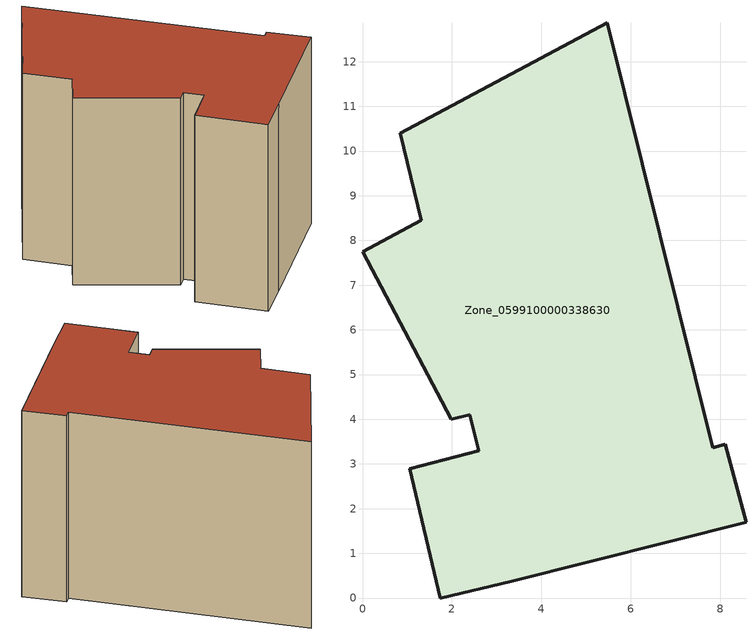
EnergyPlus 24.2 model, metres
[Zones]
Zone_0599100000338630
 floor ground (C_G): 3.34,0.38 1.74,0 1.05,2.89 2.6,3.3 2.4,4.11 1.98,4 0,7.75 1.31,8.46 0.85,10.4 5.48,12.87 7.84,3.37 8.12,3.44 8.58,1.7 z0
 wall outside (C_F): 1.31,8.46 0,7.75 1.98,4 2.4,4.11 2.6,3.3 1.05,2.89 1.74,0 3.34,0.38 8.58,1.7 8.12,3.44 7.84,3.37 5.48,12.87 0.85,10.4 1.31,8.46 z0:8.41
 roof outside (C_R): 7.84,3.37 5.48,12.87 0.85,10.4 1.31,8.46 0,7.75 1.98,4 2.4,4.11 2.6,3.3 1.05,2.89 1.74,0 3.34,0.38 8.58,1.7 8.12,3.44 z8.41
[BUILDING]
Pand.0599100000338630: North Axis=0; Terrain=City; Loads Convergence Tolerance Value=0.04; Temperature Convergence Tolerance Value=0.4; Solar Distribution=FullExterior; Maximum Number of Warmup Days=25; Minimum Number of Warmup Days=1
[Site:Location]
Rotterdam.The.Hague.AP_ZH_NLD Design_Conditions: Latitude=51.96; Longitude=4.45; Time Zone=1; Elevation=-4.5
[SITE:GROUNDTEMPERATURE:BUILDINGSURFACE]
18, 18, 18, 18, 18, 18, 18, 18, 18, 18, 18, 18
[MATERIAL] Thermal Absorptance=0.9; Solar Absorptance=0.7; Visible Absorptance=0.7
Name | Roughness | Thickness | Conductivity | Density | Specific Heat
G.TC.1992-2005 | MediumSmooth | 0.15 | 0.06 | 540 | 1210
F.TC.1992-2005 | Rough | 0.3 | 0.12 | 1920 | 840
R.TC.1992-2005 | MediumRough | 0.2 | 0.08 | 1500 | 1000
[CONSTRUCTION]
C_G: G.TC.1992-2005
C_F: F.TC.1992-2005
C_R: R.TC.1992-2005
[ZONE]
Zone_0599100000338630: Type=1; Multiplier=1; Ceiling Height=Autocalculate; Volume=Autocalculate; Floor Area=autocalculate; Part of Total Floor Area=Yes
[ZONEINFILTRATION:DESIGNFLOWRATE]
Infil_Zone_0599100000338630: Zone or ZoneList or Space or SpaceList=Zone_0599100000338630; Schedule=AlwaysOn; Design Flow Rate Calculation Method=Flow/Area; Flow Rate per Floor Area=0.0015; Constant Term Coefficient=1; Temperature Term Coefficient=0; Velocity Term Coefficient=0; Velocity Squared Term Coefficient=0
[HVACTEMPLATE:ZONE:IDEALLOADSAIRSYSTEM]
Zone_0599100000338630: Maximum Heating Supply Air Temperature=50; Minimum Cooling Supply Air Temperature=13; Maximum Heating Supply Air Humidity Ratio=0.0156; Minimum Cooling Supply Air Humidity Ratio=0.0077; Heating Limit=NoLimit; Cooling Limit=NoLimit; Dehumidification Control Type=ConstantSensibleHeatRatio; Cooling Sensible Heat Ratio=0.7; Dehumidification Setpoint=60; Humidification Control Type=None; Humidification Setpoint=30; Outdoor Air Method=None; Outdoor Air Flow Rate per Person=0.00944; Outdoor Air Flow Rate per Zone Floor Area=0; Outdoor Air Flow Rate per Zone=0; Demand Controlled Ventilation Type=None; Outdoor Air Economizer Type=NoEconomizer; Heat Recovery Type=None; Sensible Heat Recovery Effectiveness=0.7; Latent Heat Recovery Effectiveness=0.65
[ZONECONTROL:THERMOSTAT]
ThermostatControl_Zone_0599100000338630: Zone or ZoneList=Zone_0599100000338630; Control Type Schedule=DualSetpointControlType; Control 1=Thermostat_Zone_0599100000338630; Temperature Difference Between Cutout And Setpoint=0
[THERMOSTATSETPOINT:DUALSETPOINT]
Thermostat_Zone_0599100000338630: Heating Setpoint Temperature Schedule=HeatingSetpoint_Zone_0599100000338630; Cooling Setpoint Temperature Schedule=CoolingSetpoint_Zone_0599100000338630
[SCHEDULE:COMPACT]
HeatingSetpoint_Zone_0599100000338630: Through: 12/31, For: AllDays, Until: 24:00, 21
CoolingSetpoint_Zone_0599100000338630: Through: 12/31, For: AllDays, Until: 24:00, 24
DualSetpointControlType: Through: 12/31, For: AllDays, Until: 24:00, 4
AlwaysOn: Through: 12/31, For: AllDays, Until: 24:00, 1
